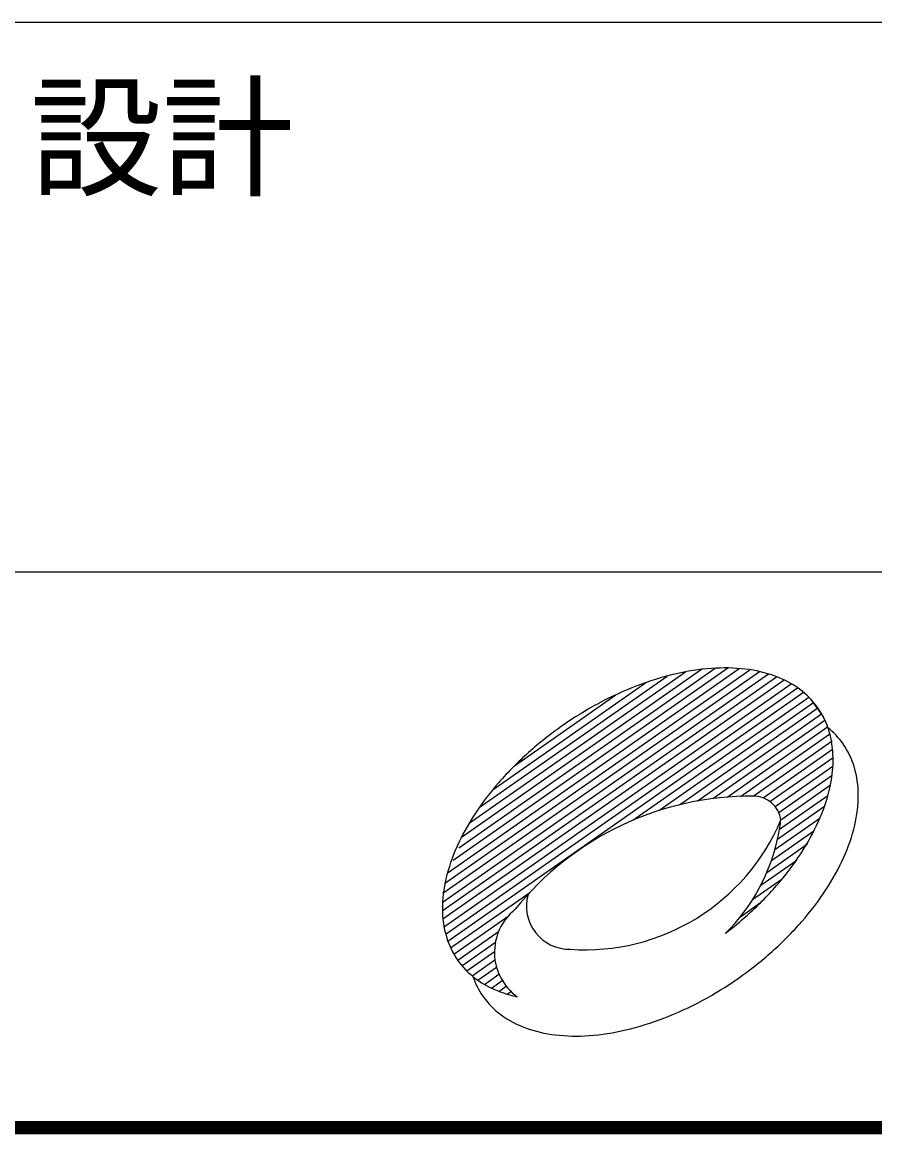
# Model space of a CAD drawing. Units: millimetres, scale not verified. Extents: x -8093 to 8093, y -5792 to 5792.
# Drawn here: x -51 to 530, y -5792 to -5034 of the extents above; entities that cross this region are included whole.
import ezdxf
from ezdxf.enums import TextEntityAlignment as Align

# ---------------------------------------------------------------- set-up
doc = ezdxf.new("R2010")
doc.units = ezdxf.units.MM
doc.header["$LTSCALE"] = 30
doc.layers.add('0-0_Axis_waku', color=7, linetype='Continuous', lineweight=25)
doc.styles.add('ＭＳ ゴシック', font='')
doc.styles.get('ＭＳ ゴシック').set_extended_font_data('MS Gothic')

msp = doc.modelspace()

# ---------------------------------------------------------------- linework, layer by layer
at = {"layer": '0-0_Axis_waku'}
for p, q in [((-8085, -5034), (8085, -5034)), ((-75.01, -5409), (8085, -5409)), ((239.34, -5614.03), (437.96, -5474.96)), ((242.71, -5605.81), (430.13, -5474.58)), ((246.63, -5597.2), (421.52, -5474.74)), ((248.41, -5590.1), (412.92, -5474.91)), ((235.16, -5634.54), (457.83, -5478.62)), ((235.23, -5640.35), (463.46, -5480.54)), ((235.69, -5628.31), (451.76, -5477.01)), ((235.78, -5645.82), (468.64, -5482.77)), ((236.97, -5621.55), (445.17, -5475.77)), ((253.63, -5580.59), (401.22, -5477.25)), ((260.55, -5569.88), (388.79, -5480.09)), ((236.75, -5651), (473.39, -5485.31)), ((238.1, -5655.92), (477.76, -5488.11)), ((269.98, -5557.42), (373.91, -5484.65)), ((239.15, -5661.04), (481.77, -5491.16)), ((284.61, -5541.32), (353.73, -5492.92)), ((365.36, -5578.53), (485.4, -5494.48)), ((383.2, -5571.89), (488.67, -5498.04)), ((486.87, -5496.01), (495.44, -5508.24)), ((397.21, -5567.95), (491.59, -5501.86)), ((409.23, -5565.39), (494.17, -5505.91)), ((419.97, -5563.72), (496.4, -5510.21)), ((429.8, -5562.7), (498.27, -5514.76)), ((438.92, -5562.18), (499.78, -5519.56)), ((447.46, -5562.06), (501.29, -5524.36)), ((454.18, -5563.21), (501.58, -5530.02)), ((458.91, -5565.76), (501.95, -5535.62)), ((462.42, -5569.16), (501.9, -5541.52)), ((464.92, -5573.26), (501.33, -5547.77)), ((466.35, -5578.13), (500.19, -5554.43)), ((465.47, -5584.6), (498.47, -5561.5)), ((464.14, -5591.4), (496.14, -5568.99)), ((462.33, -5598.52), (493.04, -5577.02)), ((459.94, -5606.05), (488.94, -5585.75)), ((456.82, -5614.09), (484.63, -5594.62)), ((452.71, -5622.84), (477.15, -5605.72)), ((447.1, -5632.62), (467.33, -5618.46)), ((241.03, -5665.59), (295.16, -5627.68)), ((438.78, -5644.3), (452.56, -5634.66)), ((243.27, -5669.88), (280.2, -5644.02)), ((245.85, -5673.93), (273.76, -5654.39)), ((248.78, -5677.74), (271.57, -5661.78)), ((252.05, -5681.31), (270.94, -5668.08)), ((255.69, -5684.62), (271.28, -5673.7)), ((259.71, -5687.67), (272.36, -5678.81)), ((264.08, -5690.46), (274.03, -5683.5)), ((268.84, -5693), (276.25, -5687.8)), ((274.02, -5695.23), (278.98, -5691.75)), ((279.71, -5697.1), (282.22, -5695.34)), ((8087.4, -5786.4), (-8087.4, -5786.4)), ((8086.8, -5785.8), (-8086.8, -5785.8)), ((8086.2, -5785.2), (-8086.2, -5785.2)), ((8085.6, -5784.6), (-8085.6, -5784.6)), ((-8085, -5784), (8085, -5784)), ((8093.4, -5792.4), (-8093.4, -5792.4)), ((8092.8, -5791.8), (-8092.8, -5791.8)), ((8092.2, -5791.2), (-8092.2, -5791.2)), ((8091.6, -5790.6), (-8091.6, -5790.6)), ((8091, -5790), (-8091, -5790)), ((8090.4, -5789.4), (-8090.4, -5789.4)), ((8089.8, -5788.8), (-8089.8, -5788.8)), ((8089.2, -5788.2), (-8089.2, -5788.2)), ((8088.6, -5787.6), (-8088.6, -5787.6)), ((8088, -5787), (-8088, -5787))]:
    msp.add_line(p, q, dxfattribs=at)
for centre, radius, start, end in [((431.04, -5635.21), 160.75, 94.26399, 103.30405), ((428.15, -5596.6), 122.03, 83.39651, 94.26224), ((431.92, -5564.08), 89.3, 69.99609, 83.39651), ((439.95, -5672.88), 199.46, 103.30403, 111.13313), ((439.72, -5542.67), 66.51, 53.6442, 69.99609), ((451.26, -5702.17), 230.86, 111.13315, 118.23608), ((446.58, -5533.33), 54.92, 35, 53.6442), ((459.6, -5717.67), 248.46, 118.23608, 124.99998), ((446.58, -5533.33), 54.92, 16.35579, 35), ((459.6, -5717.67), 248.46, 124.99998, 131.7639), ((463.9, -5557.86), 54.81, 35.01981, 50.90445), ((442.67, -5535.22), 59.21, 3.73218, 17.03671), ((463.8, -5557.91), 54.92, 16.35579, 35), ((447.87, -5704.54), 230.86, 131.7639, 138.86684), ((421.07, -5537.32), 80.91, 0.51715, 4.22578), ((426.73, -5537.85), 75.26, 348.3591, 0.95915), ((452.67, -5561.17), 66.51, 0.00389, 16.35579), ((424.22, -5683.89), 199.46, 138.86684, 146.69594), ((380.83, -5529.02), 122.03, 335.73775, 346.60347), ((393.04, -5533.18), 109.21, 347.24379, 349.53223), ((384.86, -5530.95), 117.68, 347.57066, 348.47897), ((446.22, -5768.72), 206.67, 89.51877, 141.29517), ((447.67, -5580.95), 18.89, 8.03198, 90.01068), ((429.88, -5561.17), 89.3, 346.60345, 0.00388), ((391.87, -5662.63), 160.75, 146.69594, 155.73599), ((332.74, -5521.81), 145.09, 266.05196, 337.08), ((336.75, -5562.88), 130.54, 348.69109, 353.21165), ((345.54, -5513.1), 160.75, 326.69594, 335.73599), ((336.75, -5562.88), 130.54, 314.59993, 348.69109), ((398.04, -5553.59), 122.03, 335.73775, 346.60347), ((356.57, -5646.72), 122.03, 155.73775, 166.60347), ((313.19, -5491.85), 199.46, 318.86684, 326.69594), ((362.75, -5537.68), 160.75, 326.69594, 335.73599), ((324.73, -5639.14), 89.3, 166.60347, 180.00389), ((289.54, -5471.19), 230.86, 311.7639, 318.86684), ((330.39, -5516.42), 199.46, 318.86684, 326.69594), ((322.27, -5637.04), 29.51, 164.38046, 270.9435), ((301.94, -5639.14), 66.51, 180.00389, 196.35579), ((308.23, -5668.62), 37.29, 128.62967, 234.33911), ((284.71, -5466.42), 237.63, 307.39177, 311.86528), ((306.74, -5495.77), 230.86, 311.7639, 318.86684), ((290.82, -5642.4), 54.92, 196.35579, 215), ((295.02, -5482.64), 248.46, 304.99998, 311.7639), ((290.82, -5642.4), 54.92, 215, 233.6442), ((307.94, -5667.06), 54.81, 199.09554, 214.98018), ((297.69, -5633.07), 66.51, 233.6442, 249.99609), ((295.02, -5482.64), 248.46, 298.23608, 304.99998), ((301.11, -5626.68), 73.69, 249.19475, 258.53928), ((308.03, -5666.98), 54.92, 215, 233.6442), ((303.35, -5498.15), 230.86, 291.13315, 298.23608), ((314.9, -5657.64), 66.51, 233.6442, 249.99609), ((314.67, -5527.43), 199.46, 283.30405, 291.13315), ((322.69, -5636.23), 89.3, 249.99609, 263.39651), ((326.46, -5603.71), 122.03, 263.39651, 274.26224), ((323.58, -5565.1), 160.75, 274.26399, 283.30405)]:
    msp.add_arc(centre, radius, start, end, dxfattribs=at)

# ---------------------------------------------------------------- texts
at = {"layer": '0-0_Axis_waku', "style": 'ＭＳ ゴシック'}
msp.add_text('設計', height=65.98, dxfattribs=at).set_placement((-45.84, -5165.38), align=Align.BOTTOM_LEFT)

doc.saveas('drawing.dxf')
